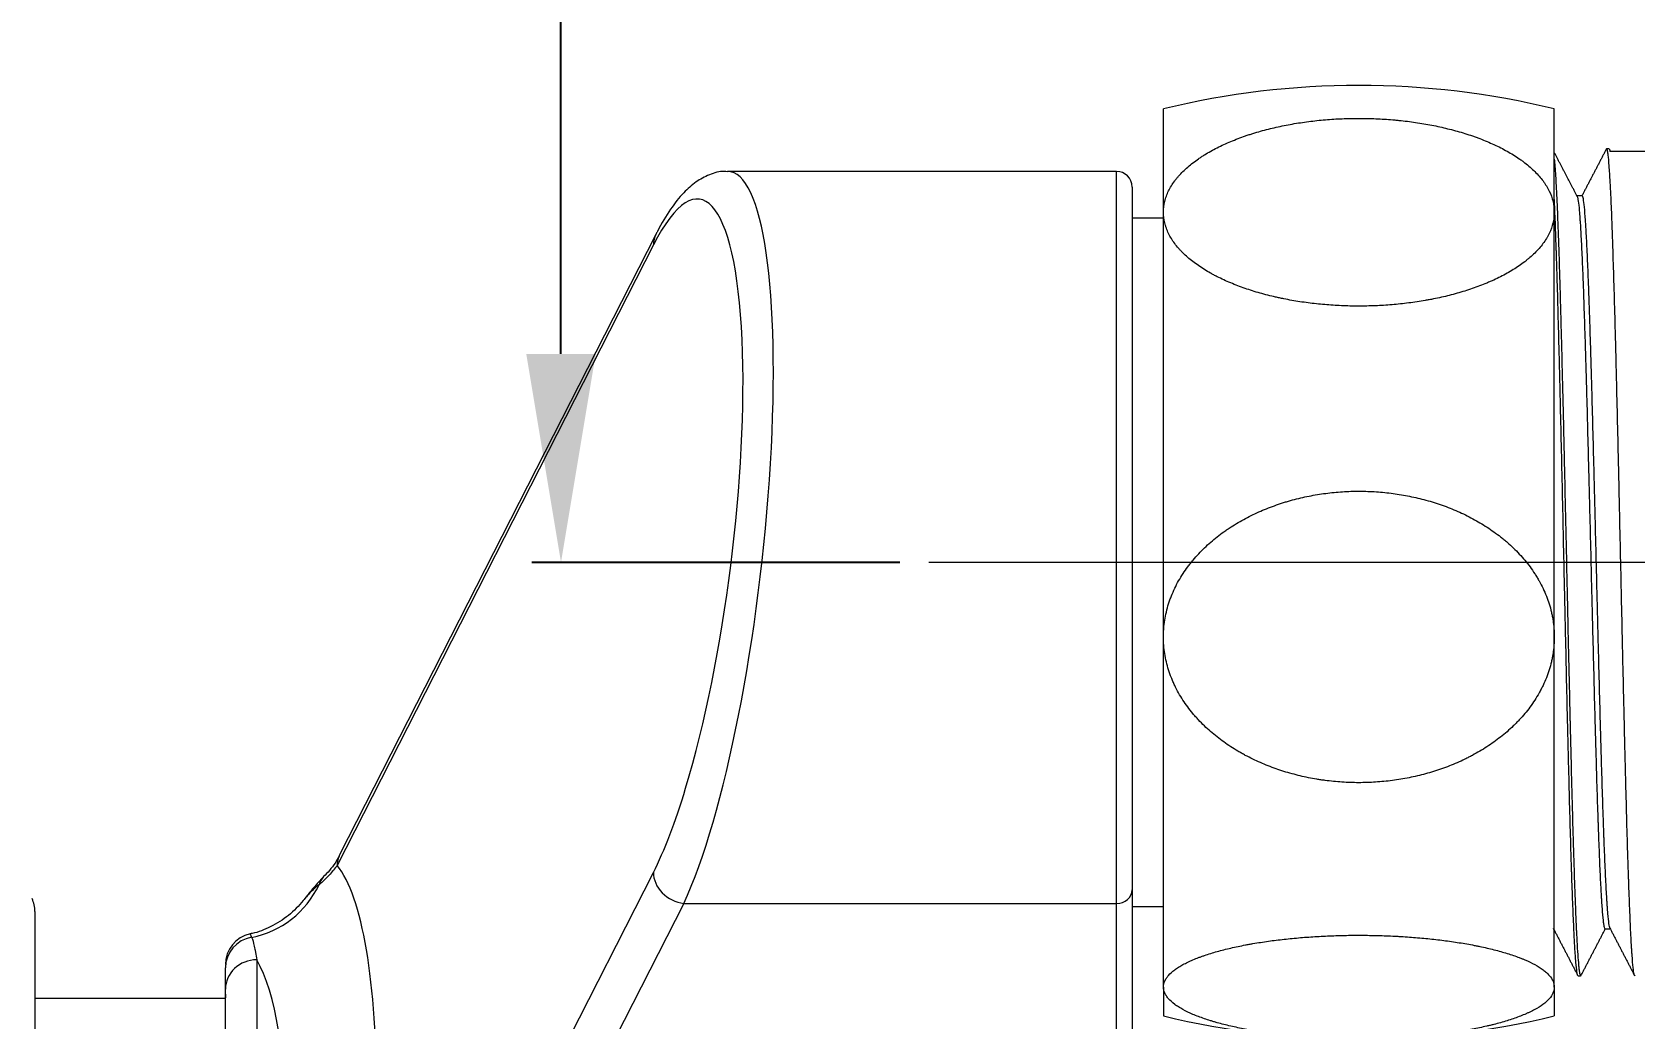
# Model space of a CAD drawing. Extents: x 8886 to 9306, y -19565 to -18971.
# Drawn here: x 9119.89 to 9158.34, y -19240.14 to -19216.48 of the extents above; entities that cross this region are included whole.
import ezdxf

# ---------------------------------------------------------------- set-up
doc = ezdxf.new("R2010")
doc.units = 0
doc.header["$MEASUREMENT"] = 0
doc.linetypes.add('CENTER', pattern=[47.5, 22, -8.5, 8.5, -8.5])
doc.linetypes.add('HIDDEN2', pattern=[4.7625, 3.175, -1.5875])
doc.layers.get('DEFPOINTS').update_dxf_attribs({"linetype": 'CONTINUOUS'})
doc.layers.add('1', color=4, linetype='HIDDEN2', lineweight=13)
doc.layers.add('5', color=2, linetype='CONTINUOUS', lineweight=9)
doc.styles.get("Standard").update_dxf_attribs({"font": ''})
doc.styles.get('Standard').set_extended_font_data('Gulim')
doc.dimstyles.new('STANDARD$0', dxfattribs={"dimtxt": 3.5, "dimasz": 2.5, "dimexe": 0.7, "dimexo": 0.7, "dimgap": 0.5, "dimtad": 3, "dimdec": 4, "dimdsep": 46, "dimtxsty": 'Standard', "dimcen": 0, "dimclrd": 2, "dimclre": 2, "dimclrt": 4, "dimadec": 0, "dimazin": 0, "dimtp": 0.2, "dimtm": 0.1, "dimtfac": 0.5, "dimtdec": 4, "dimtmove": 1, "dimatfit": 3, "dimfxl": 1, "dimtolj": 1, "dimarcsym": 0})

# ---------------------------------------------------------------- blocks, each defined once
blk = doc.blocks.new('*D5')
at = {"layer": '5', "color": 2, "lineweight": -2, "transparency": 16777216}
for p, q in [((9140.704, -19116.696), (9131.878, -19116.696)), ((9132.578, -19224.196), (9132.578, -19121.696)), ((9140.704, -19229.196), (9131.878, -19229.196))]:
    blk.add_line(p, q, dxfattribs=at)
at = {"layer": '5', "color": 2, "transparency": 16777216}
for points in [[(9131.745, -19121.696), (9133.412, -19121.696), (9132.578, -19116.696)], [(9131.745, -19224.196), (9133.412, -19224.196), (9132.578, -19229.196)]]:
    blk.add_solid(points, dxfattribs=at)
at = {"layer": 'DEFPOINTS', "color": 0, "transparency": 16777216}
for p in [(9132.578, -19116.696), (9141.404, -19116.696), (9141.404, -19229.196)]:
    blk.add_point(p, dxfattribs=at)
at = {"layer": '5', "color": 4, "transparency": 16777216, "insert": (9127.967, -19175.631), "char_height": 5, "attachment_point": 5, "rotation": 90, "bg_fill": 3, "box_fill_scale": 1.25, "bg_fill_color": 256, "bg_fill_true_color": 13158600, "bg_fill_transparency": 0}
blk.add_mtext('\\A1;150', dxfattribs=at)
blk = doc.blocks.new('*D12')
at = {"layer": '5', "color": 2, "lineweight": -2, "transparency": 16777216}
for p, q in [((9271.522, -19173.646), (9271.522, -19288.167)), ((9111.708, -19271.015), (9111.708, -19288.167)), ((9116.708, -19287.467), (9266.522, -19287.467))]:
    blk.add_line(p, q, dxfattribs=at)
at = {"layer": '5', "color": 2, "transparency": 16777216}
for points in [[(9116.708, -19286.634), (9116.708, -19288.3), (9111.708, -19287.467)], [(9266.522, -19286.634), (9266.522, -19288.3), (9271.522, -19287.467)]]:
    blk.add_solid(points, dxfattribs=at)
at = {"layer": 'DEFPOINTS', "color": 0, "transparency": 16777216}
for p in [(9271.522, -19172.946), (9111.708, -19270.315), (9271.522, -19287.467)]:
    blk.add_point(p, dxfattribs=at)
at = {"layer": '5', "color": 4, "transparency": 16777216, "insert": (9181.509, -19283.113), "char_height": 5, "attachment_point": 5, "bg_fill": 3, "box_fill_scale": 1.25, "bg_fill_color": 256, "bg_fill_true_color": 13158600, "bg_fill_transparency": 0}
blk.add_mtext('\\A1;213.1', dxfattribs=at)

msp = doc.modelspace()

# ---------------------------------------------------------------- linework, layer by layer
at = {"layer": '1', "color": 7, "linetype": 'Continuous', "lineweight": 18}
for p, q in [((9147.029, -19220.8), (9147.029, -19218.321)), ((9156.404, -19220.8), (9156.404, -19218.321)), ((9157.652, -19219.285), (9157.649, -19219.291)), ((9157.716, -19219.281), (9157.658, -19219.281)), ((9159.044, -19219.345), (9157.741, -19219.345)), ((9145.904, -19219.821), (9136.573, -19219.821)), ((9146.279, -19220.196), (9146.279, -19237.047)), ((9157.073, -19220.406), (9156.947, -19220.406)), ((9147.029, -19230.984), (9147.029, -19220.8)), ((9156.404, -19230.984), (9156.404, -19220.8)), ((9147.029, -19220.946), (9146.279, -19220.946)), ((9134.854, -19221.332), (9127.266, -19236.211)), ((9147.029, -19239.38), (9147.029, -19230.984)), ((9156.404, -19239.38), (9156.404, -19230.984)), ((9146.279, -19237.047), (9146.279, -19255.382)), ((9119.958, -19237.569), (9119.958, -19254.738)), ((9146.279, -19237.446), (9147.029, -19237.446)), ((9157.622, -19237.987), (9157.748, -19237.987)), ((9156.978, -19239.112), (9157.036, -19239.112)), ((9124.529, -19239.656), (9119.958, -19239.656)), ((9124.529, -19249.233), (9124.529, -19239.431)), ((9147.029, -19239.38), (9147.029, -19240.071)), ((9156.404, -19239.38), (9156.404, -19240.071))]:
    msp.add_line(p, q, dxfattribs=at)
at = {"layer": '1', "color": 1, "linetype": 'Continuous', "lineweight": 13}
for p, q in [((9145.904, -19237.374), (9145.904, -19219.821)), ((9134.794, -19221.584), (9127.207, -19236.463)), ((9127.207, -19251.51), (9134.794, -19236.631)), ((9135.522, -19237.374), (9127.934, -19252.253)), ((9135.522, -19237.374), (9145.904, -19237.374)), ((9145.904, -19255.709), (9145.904, -19237.374)), ((9125.279, -19238.726), (9125.279, -19249.381))]:
    msp.add_line(p, q, dxfattribs=at)
at = {"layer": '1', "color": 1, "linetype": 'CENTER', "lineweight": 13}
for p, q in [((9153.404, -19229.196), (9141.404, -19229.196)), ((9167.673, -19229.196), (9146.534, -19229.196))]:
    msp.add_line(p, q, dxfattribs=at)
at = {"layer": '1', "color": 7, "linetype": 'Continuous', "lineweight": 18}
for centre, radius, start, end in [((9151.717, -19237.571), 19.812, 76.3145, 103.6855), ((9145.904, -19220.196), 0.375, 0, 90), ((9119.208, -19237.569), 0.75, 0, 24.444), ((9151.717, -19220.821), 19.812, 256.3145, 283.6855)]:
    msp.add_arc(centre, radius, start, end, dxfattribs=at)
at = {"layer": '1', "color": 1, "linetype": 'Continuous', "lineweight": 13}
for centre, major_axis, ratio, start_param, end_param in [((9134.794, -19229.108), (-1.102, -8.622), 0.214156, 2.251931, 3.679834), ((9135.522, -19229.196), (-1.094, -9.373), 0.197508, 0.533924, 3.164615), ((9135.522, -19221.673), (0.668, -0.341), 0.84641, 3.142394, 3.549058), ((9134.794, -19229.108), (-1.102, -8.622), 0.214156, 0.538241, 0.906347), ((9127.934, -19236.552), (0.668, -0.341), 0.84641, 3.141583, 3.549058), ((9125.263, -19247.798), (-1.486, -11.621), 0.214156, 1.273085, 2.94499), ((9135.522, -19236.72), (-0.668, 0.341), 0.84641, 0.407465, 1.978262), ((9124.794, -19235.993), (1.164, 1.926), 0.973115, 3.863043, 4.812706), ((9127.435, -19237.238), (0.548, -0.512), 0.793242, 3.153288, 3.527448), ((9145.904, -19237.047), (0.375, 0), 0.872321, 4.712389, 6.283185), ((9125.279, -19238.918), (0.75, 0), 0.988047, 1.733266, 3.141593), ((9125.279, -19239.431), (0.75, 0), 0.939206, 1.570796, 3.141593), ((9123.08, -19247.531), (-1.524, -9.366), 0.263219, 1.415021, 2.833909)]:
    msp.add_ellipse(centre, major_axis=major_axis, ratio=ratio, start_param=start_param, end_param=end_param, dxfattribs=at)
at = {"layer": '1', "color": 7, "linetype": 'Continuous', "lineweight": 18}
for centre, major_axis, ratio, start_param, end_param in [((9134.794, -19229.108), (-1.102, -8.622), 0.214156, 0.906348, 2.251931), ((9125.279, -19238.836), (-0.75, 0), 1, 4.926457, 6.283927)]:
    msp.add_ellipse(centre, major_axis=major_axis, ratio=ratio, start_param=start_param, end_param=end_param, dxfattribs=at)
for points, knots in [([(9147.029, -19220.8), (9147.029, -19220.714), (9147.04, -19220.629), (9147.063, -19220.532), (9147.066, -19220.521), (9147.072, -19220.5), (9147.081, -19220.468), (9147.106, -19220.394), (9147.132, -19220.332), (9147.192, -19220.208), (9147.242, -19220.128), (9147.314, -19220.03), (9147.329, -19220.011), (9147.361, -19219.972), (9147.377, -19219.953), (9147.426, -19219.896), (9147.461, -19219.859), (9147.571, -19219.751), (9147.651, -19219.681), (9147.781, -19219.581), (9147.826, -19219.549), (9147.895, -19219.501), (9147.919, -19219.485), (9147.966, -19219.454), (9147.99, -19219.439), (9148.112, -19219.364), (9148.213, -19219.307), (9148.424, -19219.2), (9148.533, -19219.15), (9148.758, -19219.056), (9148.875, -19219.012), (9149.024, -19218.96), (9149.054, -19218.95), (9149.115, -19218.93), (9149.206, -19218.901), (9149.298, -19218.874), (9149.483, -19218.822), (9149.608, -19218.79), (9149.862, -19218.733), (9149.99, -19218.707), (9150.249, -19218.662), (9150.38, -19218.642), (9150.579, -19218.616), (9150.645, -19218.609), (9150.779, -19218.594), (9150.846, -19218.588), (9151.048, -19218.571), (9151.317, -19218.554), (9151.721, -19218.546), (9152.124, -19218.554), (9152.393, -19218.571), (9152.561, -19218.586), (9152.595, -19218.589), (9152.662, -19218.595), (9152.696, -19218.599), (9152.796, -19218.609), (9152.863, -19218.617), (9153.061, -19218.643), (9153.192, -19218.663), (9153.451, -19218.709), (9153.578, -19218.734), (9153.83, -19218.792), (9153.955, -19218.823), (9154.2, -19218.892), (9154.321, -19218.93), (9154.47, -19218.981), (9154.5, -19218.992), (9154.559, -19219.013), (9154.588, -19219.024), (9154.676, -19219.057), (9154.734, -19219.08), (9154.904, -19219.152), (9155.013, -19219.202), (9155.224, -19219.309), (9155.325, -19219.366), (9155.471, -19219.456), (9155.518, -19219.487), (9155.587, -19219.534), (9155.61, -19219.551), (9155.655, -19219.583), (9155.677, -19219.6), (9155.785, -19219.683), (9155.865, -19219.753), (9156.011, -19219.897), (9156.076, -19219.973), (9156.149, -19220.07), (9156.163, -19220.09), (9156.19, -19220.13), (9156.203, -19220.15), (9156.24, -19220.211), (9156.262, -19220.252), (9156.322, -19220.375), (9156.353, -19220.458), (9156.394, -19220.627), (9156.404, -19220.713), (9156.404, -19220.8)], [0, 0, 0, 0, 0.03125, 0.03125, 0.035156, 0.035156, 0.039062, 0.046875, 0.0625, 0.0625, 0.09375, 0.09375, 0.101562, 0.101562, 0.109375, 0.109375, 0.125, 0.125, 0.15625, 0.15625, 0.171875, 0.171875, 0.179687, 0.179687, 0.1875, 0.1875, 0.21875, 0.21875, 0.25, 0.25, 0.28125, 0.28125, 0.289062, 0.289062, 0.296875, 0.3125, 0.3125, 0.34375, 0.34375, 0.375, 0.375, 0.40625, 0.40625, 0.421875, 0.421875, 0.4375, 0.4375, 0.46875, 0.5, 0.53125, 0.5625, 0.5625, 0.570312, 0.570312, 0.578125, 0.578125, 0.59375, 0.59375, 0.625, 0.625, 0.65625, 0.65625, 0.6875, 0.6875, 0.71875, 0.71875, 0.726562, 0.726562, 0.734375, 0.734375, 0.75, 0.75, 0.78125, 0.78125, 0.8125, 0.8125, 0.828125, 0.828125, 0.835937, 0.835937, 0.84375, 0.84375, 0.875, 0.875, 0.90625, 0.90625, 0.914062, 0.914062, 0.921875, 0.921875, 0.9375, 0.9375, 0.96875, 0.96875, 1, 1, 1, 1]), ([(9158.338, -19239.112), (9158.336, -19239.112), (9158.334, -19239.11), (9158.331, -19239.106), (9158.33, -19239.104), (9158.328, -19239.1), (9158.325, -19239.092), (9158.322, -19239.082), (9158.311, -19239.04), (9158.295, -19238.93), (9158.278, -19238.735), (9158.268, -19238.586), (9158.265, -19238.539), (9158.261, -19238.489), (9158.259, -19238.455), (9158.258, -19238.438), (9158.253, -19238.35), (9158.249, -19238.275), (9158.236, -19238.035), (9158.228, -19237.855), (9158.212, -19237.46), (9158.204, -19237.244), (9158.193, -19236.95), (9158.19, -19236.86), (9158.187, -19236.767), (9158.185, -19236.705), (9158.183, -19236.673), (9158.178, -19236.515), (9158.174, -19236.385), (9158.161, -19235.983), (9158.153, -19235.702), (9158.137, -19235.11), (9158.129, -19234.801), (9158.118, -19234.396), (9158.116, -19234.315), (9158.113, -19234.191), (9158.112, -19234.149), (9158.11, -19234.066), (9158.104, -19233.856), (9158.095, -19233.474), (9158.087, -19233.127), (9158.078, -19232.776), (9158.074, -19232.599), (9158.062, -19232.061), (9158.054, -19231.695), (9158.043, -19231.227), (9158.041, -19231.133), (9158.037, -19230.944), (9158.035, -19230.85), (9158.029, -19230.566), (9158.024, -19230.377), (9158.012, -19229.81), (9158.003, -19229.431), (9157.987, -19228.672), (9157.979, -19228.293), (9157.969, -19227.865), (9157.968, -19227.818), (9157.966, -19227.723), (9157.965, -19227.675), (9157.962, -19227.533), (9157.96, -19227.439), (9157.954, -19227.157), (9157.95, -19226.971), (9157.937, -19226.418), (9157.929, -19226.056), (9157.912, -19225.346), (9157.904, -19224.998), (9157.894, -19224.614), (9157.893, -19224.571), (9157.891, -19224.487), (9157.888, -19224.36), (9157.885, -19224.235), (9157.879, -19223.989), (9157.875, -19223.828), (9157.862, -19223.355), (9157.854, -19223.053), (9157.837, -19222.475), (9157.829, -19222.199), (9157.819, -19221.905), (9157.818, -19221.872), (9157.816, -19221.808), (9157.813, -19221.712), (9157.81, -19221.619), (9157.804, -19221.437), (9157.8, -19221.32), (9157.788, -19220.983), (9157.779, -19220.776), (9157.767, -19220.493), (9157.762, -19220.404), (9157.756, -19220.276), (9157.753, -19220.214), (9157.75, -19220.155), (9157.748, -19220.116), (9157.747, -19220.097), (9157.737, -19219.927), (9157.729, -19219.798), (9157.713, -19219.582), (9157.704, -19219.494), (9157.694, -19219.412), (9157.691, -19219.39), (9157.688, -19219.37), (9157.685, -19219.358), (9157.684, -19219.352), (9157.679, -19219.324), (9157.671, -19219.292), (9157.662, -19219.281), (9157.658, -19219.281)], [0, 0, 0, 0, 0.009394, 0.009394, 0.013981, 0.013981, 0.018568, 0.027741, 0.027741, 0.064436, 0.101131, 0.101131, 0.110304, 0.114891, 0.114891, 0.119478, 0.119478, 0.137825, 0.137825, 0.17452, 0.17452, 0.211214, 0.211214, 0.220388, 0.224975, 0.224975, 0.229562, 0.229562, 0.247909, 0.247909, 0.284603, 0.284603, 0.321298, 0.321298, 0.330472, 0.330472, 0.335058, 0.335058, 0.339645, 0.357993, 0.37634, 0.37634, 0.394687, 0.394687, 0.431382, 0.431382, 0.440555, 0.440555, 0.449729, 0.449729, 0.468076, 0.468076, 0.504771, 0.504771, 0.541465, 0.541465, 0.546052, 0.546052, 0.550639, 0.550639, 0.559813, 0.559813, 0.57816, 0.57816, 0.614855, 0.614855, 0.651549, 0.651549, 0.656136, 0.656136, 0.660723, 0.669896, 0.669896, 0.688244, 0.688244, 0.724938, 0.724938, 0.761633, 0.761633, 0.76622, 0.76622, 0.770807, 0.77998, 0.77998, 0.798327, 0.798327, 0.835022, 0.835022, 0.853369, 0.853369, 0.862543, 0.86713, 0.86713, 0.871717, 0.871717, 0.908411, 0.908411, 0.945106, 0.945106, 0.954279, 0.958866, 0.958866, 0.963453, 0.963453, 0.9818, 1, 1, 1, 1]), ([(9157.717, -19219.281), (9157.718, -19219.281), (9157.72, -19219.282), (9157.725, -19219.287), (9157.728, -19219.293), (9157.733, -19219.309), (9157.734, -19219.315), (9157.738, -19219.329), (9157.739, -19219.337), (9157.741, -19219.345)], [0, 0, 0, 0, 0.190941, 0.190941, 0.59547, 0.59547, 0.797735, 0.797735, 1, 1, 1, 1]), ([(9156.404, -19219.53), (9156.406, -19219.549), (9156.408, -19219.569), (9156.411, -19219.609), (9156.413, -19219.629), (9156.416, -19219.659), (9156.417, -19219.67), (9156.418, -19219.692), (9156.422, -19219.746), (9156.427, -19219.806), (9156.437, -19219.959), (9156.443, -19220.073), (9156.456, -19220.327), (9156.463, -19220.466), (9156.473, -19220.694), (9156.476, -19220.773), (9156.483, -19220.938), (9156.486, -19221.023), (9156.496, -19221.289), (9156.503, -19221.476), (9156.516, -19221.87), (9156.523, -19222.077), (9156.536, -19222.511), (9156.542, -19222.737), (9156.552, -19223.092), (9156.556, -19223.212), (9156.56, -19223.366), (9156.56, -19223.397), (9156.562, -19223.459), (9156.563, -19223.491), (9156.565, -19223.585), (9156.567, -19223.648), (9156.575, -19223.965), (9156.582, -19224.225), (9156.595, -19224.757), (9156.602, -19225.028), (9156.615, -19225.584), (9156.622, -19225.868), (9156.63, -19226.23), (9156.632, -19226.303), (9156.635, -19226.45), (9156.637, -19226.523), (9156.642, -19226.745), (9156.645, -19226.892), (9156.655, -19227.337), (9156.668, -19227.932), (9156.682, -19228.534), (9156.695, -19229.139), (9156.701, -19229.443), (9156.709, -19229.787), (9156.71, -19229.825), (9156.711, -19229.901), (9156.714, -19230.015), (9156.72, -19230.281), (9156.725, -19230.506), (9156.734, -19230.956), (9156.748, -19231.548), (9156.761, -19232.128), (9156.771, -19232.559), (9156.774, -19232.701), (9156.778, -19232.879), (9156.779, -19232.914), (9156.781, -19232.985), (9156.782, -19233.02), (9156.784, -19233.126), (9156.786, -19233.196), (9156.794, -19233.543), (9156.801, -19233.814), (9156.814, -19234.34), (9156.82, -19234.595), (9156.834, -19235.092), (9156.84, -19235.333), (9156.849, -19235.624), (9156.85, -19235.682), (9156.854, -19235.797), (9156.855, -19235.854), (9156.86, -19236.023), (9156.864, -19236.132), (9156.874, -19236.453), (9156.887, -19236.859), (9156.9, -19237.221), (9156.913, -19237.562), (9156.92, -19237.721), (9156.927, -19237.888), (9156.928, -19237.906), (9156.93, -19237.942), (9156.932, -19237.996), (9156.938, -19238.117), (9156.943, -19238.214), (9156.953, -19238.396), (9156.96, -19238.505), (9156.973, -19238.696), (9156.979, -19238.779), (9156.989, -19238.883), (9156.993, -19238.914), (9156.998, -19238.957), (9156.999, -19238.97), (9157.003, -19238.994), (9157.004, -19239.006), (9157.013, -19239.059), (9157.019, -19239.087), (9157.033, -19239.115), (9157.039, -19239.115), (9157.046, -19239.103)], [0, 0, 0, 0, 0.008677, 0.008677, 0.016425, 0.016425, 0.020299, 0.020299, 0.024173, 0.039668, 0.039668, 0.070658, 0.070658, 0.101649, 0.101649, 0.117144, 0.117144, 0.132639, 0.132639, 0.16363, 0.16363, 0.19462, 0.19462, 0.225611, 0.225611, 0.241106, 0.241106, 0.24498, 0.24498, 0.248853, 0.248853, 0.256601, 0.256601, 0.287592, 0.287592, 0.318582, 0.318582, 0.349572, 0.349572, 0.35732, 0.35732, 0.365068, 0.365068, 0.380563, 0.380563, 0.411553, 0.442544, 0.442544, 0.473534, 0.473534, 0.477408, 0.477408, 0.481282, 0.48903, 0.504525, 0.504525, 0.535515, 0.566506, 0.566506, 0.582001, 0.582001, 0.585875, 0.585875, 0.589749, 0.589749, 0.597496, 0.597496, 0.628487, 0.628487, 0.659477, 0.659477, 0.690468, 0.690468, 0.698215, 0.698215, 0.705963, 0.705963, 0.721458, 0.721458, 0.752448, 0.783439, 0.783439, 0.814429, 0.814429, 0.818303, 0.818303, 0.822177, 0.829925, 0.84542, 0.84542, 0.87641, 0.87641, 0.907401, 0.907401, 0.922896, 0.922896, 0.930644, 0.930644, 0.938391, 0.938391, 0.969382, 0.969382, 1, 1, 1, 1]), ([(9136.57, -19219.832), (9136.547, -19219.828), (9136.397, -19219.809), (9136.124, -19219.898), (9135.798, -19220.071), (9135.494, -19220.346), (9135.192, -19220.728), (9134.98, -19221.088), (9134.866, -19221.308), (9134.854, -19221.332)], [0, 0, 0, 0, 0.02672, 0.178446, 0.333752, 0.511739, 0.730943, 0.971259, 1, 1, 1, 1]), ([(9156.969, -19239.104), (9156.968, -19239.101), (9156.967, -19239.099), (9156.964, -19239.093), (9156.963, -19239.09), (9156.961, -19239.083), (9156.956, -19239.064), (9156.951, -19239.037), (9156.939, -19238.955), (9156.93, -19238.879), (9156.914, -19238.685), (9156.905, -19238.567), (9156.895, -19238.392), (9156.893, -19238.356), (9156.89, -19238.299), (9156.888, -19238.28), (9156.886, -19238.241), (9156.881, -19238.142), (9156.876, -19238.036), (9156.864, -19237.768), (9156.856, -19237.57), (9156.839, -19237.139), (9156.831, -19236.906), (9156.821, -19236.622), (9156.82, -19236.59), (9156.818, -19236.526), (9156.817, -19236.493), (9156.814, -19236.395), (9156.811, -19236.329), (9156.805, -19236.127), (9156.801, -19235.99), (9156.789, -19235.567), (9156.781, -19235.272), (9156.764, -19234.654), (9156.756, -19234.333), (9156.746, -19233.955), (9156.745, -19233.913), (9156.743, -19233.828), (9156.742, -19233.786), (9156.739, -19233.658), (9156.737, -19233.572), (9156.73, -19233.314), (9156.726, -19233.14), (9156.714, -19232.613), (9156.706, -19232.254), (9156.689, -19231.524), (9156.681, -19231.152), (9156.671, -19230.725), (9156.67, -19230.678), (9156.668, -19230.583), (9156.665, -19230.44), (9156.662, -19230.298), (9156.656, -19230.013), (9156.651, -19229.823), (9156.639, -19229.254), (9156.631, -19228.875), (9156.614, -19228.118), (9156.606, -19227.739), (9156.589, -19226.984), (9156.581, -19226.614), (9156.564, -19225.889), (9156.556, -19225.534), (9156.543, -19225.013), (9156.539, -19224.841), (9156.533, -19224.586), (9156.53, -19224.46), (9156.527, -19224.334), (9156.525, -19224.251), (9156.524, -19224.209), (9156.514, -19223.837), (9156.506, -19223.52), (9156.489, -19222.915), (9156.481, -19222.626), (9156.468, -19222.213), (9156.464, -19222.08), (9156.458, -19221.884), (9156.456, -19221.82), (9156.453, -19221.724), (9156.452, -19221.693), (9156.45, -19221.631), (9156.449, -19221.6), (9156.439, -19221.324), (9156.431, -19221.098), (9156.417, -19220.737), (9156.411, -19220.593), (9156.404, -19220.459)], [0, 0, 0, 0, 0.006273, 0.006273, 0.011795, 0.011795, 0.017317, 0.039406, 0.039406, 0.083583, 0.083583, 0.127761, 0.127761, 0.138805, 0.138805, 0.144327, 0.144327, 0.14985, 0.171938, 0.171938, 0.216116, 0.216116, 0.260293, 0.260293, 0.265815, 0.265815, 0.271337, 0.271337, 0.282382, 0.282382, 0.304471, 0.304471, 0.348648, 0.348648, 0.392825, 0.392825, 0.398348, 0.398348, 0.40387, 0.40387, 0.414914, 0.414914, 0.437003, 0.437003, 0.48118, 0.48118, 0.525358, 0.525358, 0.53088, 0.53088, 0.536402, 0.547446, 0.547446, 0.569535, 0.569535, 0.613713, 0.613713, 0.65789, 0.65789, 0.702067, 0.702067, 0.746245, 0.746245, 0.768334, 0.768334, 0.779378, 0.7849, 0.7849, 0.790422, 0.790422, 0.8346, 0.8346, 0.878777, 0.878777, 0.900866, 0.900866, 0.91191, 0.91191, 0.917432, 0.917432, 0.922955, 0.922955, 0.967132, 0.967132, 1, 1, 1, 1]), ([(9156.952, -19220.417), (9156.955, -19220.422), (9156.957, -19220.428), (9156.961, -19220.443), (9156.963, -19220.451), (9156.967, -19220.466), (9156.968, -19220.471), (9156.97, -19220.481), (9156.971, -19220.487), (9156.98, -19220.541), (9156.989, -19220.609), (9157.001, -19220.739), (9157.005, -19220.787), (9157.012, -19220.866), (9157.014, -19220.894), (9157.018, -19220.952), (9157.02, -19220.982), (9157.031, -19221.137), (9157.039, -19221.279), (9157.056, -19221.597), (9157.064, -19221.773), (9157.076, -19222.063), (9157.081, -19222.163), (9157.086, -19222.295), (9157.087, -19222.322), (9157.089, -19222.375), (9157.092, -19222.457), (9157.096, -19222.54), (9157.106, -19222.82), (9157.114, -19223.058), (9157.131, -19223.56), (9157.139, -19223.824), (9157.15, -19224.17), (9157.153, -19224.275), (9157.156, -19224.382), (9157.158, -19224.454), (9157.159, -19224.49), (9157.164, -19224.672), (9157.169, -19224.818), (9157.181, -19225.265), (9157.19, -19225.571), (9157.206, -19226.196), (9157.215, -19226.517), (9157.225, -19226.927), (9157.227, -19227.009), (9157.231, -19227.175), (9157.233, -19227.259), (9157.24, -19227.51), (9157.244, -19227.677), (9157.256, -19228.18), (9157.265, -19228.516), (9157.282, -19229.192), (9157.29, -19229.53), (9157.3, -19229.955), (9157.302, -19230.04), (9157.306, -19230.168), (9157.307, -19230.211), (9157.309, -19230.296), (9157.31, -19230.338), (9157.315, -19230.549), (9157.319, -19230.717), (9157.332, -19231.216), (9157.34, -19231.544), (9157.357, -19232.188), (9157.365, -19232.504), (9157.375, -19232.854), (9157.376, -19232.893), (9157.378, -19232.971), (9157.379, -19233.009), (9157.382, -19233.125), (9157.384, -19233.201), (9157.39, -19233.427), (9157.394, -19233.575), (9157.407, -19234.011), (9157.415, -19234.29), (9157.432, -19234.826), (9157.44, -19235.083), (9157.45, -19235.358), (9157.451, -19235.389), (9157.453, -19235.449), (9157.456, -19235.539), (9157.459, -19235.627), (9157.466, -19235.799), (9157.47, -19235.91), (9157.482, -19236.23), (9157.49, -19236.428), (9157.507, -19236.791), (9157.516, -19236.957), (9157.525, -19237.125), (9157.526, -19237.144), (9157.528, -19237.18), (9157.532, -19237.233), (9157.535, -19237.284), (9157.541, -19237.382), (9157.545, -19237.442), (9157.557, -19237.609), (9157.566, -19237.701), (9157.578, -19237.812), (9157.582, -19237.844), (9157.589, -19237.885), (9157.592, -19237.904), (9157.595, -19237.92), (9157.597, -19237.93), (9157.598, -19237.935), (9157.607, -19237.971), (9157.614, -19237.987), (9157.622, -19237.987)], [0, 0, 0, 0, 0.010646, 0.010646, 0.020018, 0.020018, 0.024704, 0.024704, 0.02939, 0.02939, 0.066877, 0.066877, 0.08562, 0.08562, 0.094992, 0.094992, 0.104364, 0.104364, 0.141851, 0.141851, 0.179337, 0.179337, 0.198081, 0.198081, 0.202767, 0.202767, 0.207453, 0.216824, 0.216824, 0.254311, 0.254311, 0.291798, 0.291798, 0.30117, 0.305856, 0.305856, 0.310542, 0.310542, 0.329285, 0.329285, 0.366772, 0.366772, 0.404259, 0.404259, 0.41363, 0.41363, 0.423002, 0.423002, 0.441746, 0.441746, 0.479232, 0.479232, 0.516719, 0.516719, 0.526091, 0.526091, 0.530777, 0.530777, 0.535463, 0.535463, 0.554206, 0.554206, 0.591693, 0.591693, 0.62918, 0.62918, 0.633866, 0.633866, 0.638552, 0.638552, 0.647923, 0.647923, 0.666667, 0.666667, 0.704154, 0.704154, 0.741641, 0.741641, 0.746327, 0.746327, 0.751012, 0.760384, 0.760384, 0.779128, 0.779128, 0.816614, 0.816614, 0.854101, 0.854101, 0.858787, 0.858787, 0.863473, 0.872845, 0.872845, 0.891588, 0.891588, 0.929075, 0.929075, 0.947819, 0.947819, 0.95719, 0.961876, 0.961876, 0.966562, 0.966562, 1, 1, 1, 1]), ([(9157.743, -19237.978), (9157.743, -19237.977), (9157.742, -19237.975), (9157.732, -19237.954), (9157.724, -19237.915), (9157.707, -19237.796), (9157.699, -19237.716), (9157.686, -19237.567), (9157.681, -19237.513), (9157.675, -19237.423), (9157.673, -19237.392), (9157.67, -19237.344), (9157.668, -19237.327), (9157.666, -19237.293), (9157.665, -19237.276), (9157.656, -19237.12), (9157.647, -19236.964), (9157.63, -19236.616), (9157.622, -19236.426), (9157.609, -19236.113), (9157.604, -19235.977), (9157.598, -19235.835), (9157.596, -19235.777), (9157.595, -19235.748), (9157.592, -19235.66), (9157.589, -19235.601), (9157.579, -19235.3), (9157.57, -19235.047), (9157.554, -19234.515), (9157.545, -19234.236), (9157.532, -19233.798), (9157.528, -19233.649), (9157.519, -19233.344), (9157.515, -19233.189), (9157.502, -19232.721), (9157.493, -19232.402), (9157.477, -19231.751), (9157.468, -19231.419), (9157.458, -19230.994), (9157.455, -19230.909), (9157.452, -19230.78), (9157.451, -19230.737), (9157.449, -19230.651), (9157.448, -19230.608), (9157.443, -19230.393), (9157.438, -19230.221), (9157.425, -19229.704), (9157.417, -19229.359), (9157.4, -19228.67), (9157.391, -19228.325), (9157.382, -19227.937), (9157.381, -19227.894), (9157.379, -19227.808), (9157.378, -19227.764), (9157.374, -19227.635), (9157.372, -19227.55), (9157.366, -19227.294), (9157.361, -19227.125), (9157.349, -19226.624), (9157.34, -19226.296), (9157.323, -19225.654), (9157.315, -19225.339), (9157.305, -19224.993), (9157.304, -19224.955), (9157.302, -19224.879), (9157.299, -19224.765), (9157.295, -19224.653), (9157.289, -19224.432), (9157.285, -19224.287), (9157.272, -19223.863), (9157.263, -19223.593), (9157.25, -19223.207), (9157.246, -19223.082), (9157.24, -19222.898), (9157.237, -19222.808), (9157.233, -19222.719), (9157.231, -19222.66), (9157.23, -19222.631), (9157.221, -19222.371), (9157.212, -19222.158), (9157.195, -19221.766), (9157.187, -19221.587), (9157.174, -19221.345), (9157.169, -19221.268), (9157.163, -19221.16), (9157.161, -19221.125), (9157.158, -19221.075), (9157.156, -19221.058), (9157.154, -19221.025), (9157.153, -19221.009), (9157.144, -19220.869), (9157.135, -19220.764), (9157.118, -19220.593), (9157.11, -19220.528), (9157.097, -19220.46), (9157.093, -19220.442), (9157.086, -19220.423), (9157.084, -19220.418), (9157.08, -19220.41), (9157.078, -19220.408), (9157.074, -19220.406), (9157.073, -19220.406), (9157.072, -19220.406)], [0, 0, 0, 0, 0.003511, 0.003511, 0.041673, 0.041673, 0.079835, 0.079835, 0.098916, 0.098916, 0.108456, 0.108456, 0.113227, 0.113227, 0.117997, 0.117997, 0.156159, 0.156159, 0.194321, 0.194321, 0.213402, 0.218172, 0.218172, 0.222943, 0.222943, 0.232483, 0.232483, 0.270645, 0.270645, 0.308807, 0.308807, 0.327889, 0.327889, 0.34697, 0.34697, 0.385132, 0.385132, 0.423294, 0.423294, 0.432834, 0.432834, 0.437605, 0.437605, 0.442375, 0.442375, 0.461456, 0.461456, 0.499618, 0.499618, 0.53778, 0.53778, 0.54255, 0.54255, 0.547321, 0.547321, 0.556861, 0.556861, 0.575942, 0.575942, 0.614104, 0.614104, 0.652266, 0.652266, 0.657037, 0.657037, 0.661807, 0.671347, 0.671347, 0.690428, 0.690428, 0.728591, 0.728591, 0.747672, 0.747672, 0.757212, 0.761982, 0.761982, 0.766753, 0.766753, 0.804915, 0.804915, 0.843077, 0.843077, 0.862158, 0.862158, 0.871698, 0.871698, 0.876469, 0.876469, 0.881239, 0.881239, 0.919401, 0.919401, 0.957563, 0.957563, 0.976644, 0.976644, 0.986185, 0.986185, 0.995725, 0.995725, 1, 1, 1, 1]), ([(9156.404, -19220.8), (9156.404, -19220.822), (9156.404, -19220.844), (9156.401, -19220.887), (9156.395, -19220.952), (9156.383, -19221.016), (9156.352, -19221.143), (9156.322, -19221.227), (9156.271, -19221.33), (9156.261, -19221.351), (9156.238, -19221.392), (9156.226, -19221.413), (9156.189, -19221.473), (9156.162, -19221.513), (9156.075, -19221.63), (9156.009, -19221.705), (9155.898, -19221.814), (9155.86, -19221.85), (9155.799, -19221.902), (9155.778, -19221.92), (9155.736, -19221.954), (9155.715, -19221.971), (9155.607, -19222.054), (9155.515, -19222.117), (9155.322, -19222.237), (9155.22, -19222.293), (9155.061, -19222.374), (9155.007, -19222.4), (9154.924, -19222.438), (9154.897, -19222.45), (9154.84, -19222.475), (9154.812, -19222.487), (9154.67, -19222.546), (9154.554, -19222.59), (9154.316, -19222.672), (9154.195, -19222.709), (9153.949, -19222.779), (9153.824, -19222.81), (9153.633, -19222.853), (9153.536, -19222.874), (9153.439, -19222.893), (9153.374, -19222.905), (9153.341, -19222.911), (9153.177, -19222.94), (9153.045, -19222.959), (9152.78, -19222.993), (9152.513, -19223.021), (9152.244, -19223.038), (9152.042, -19223.046), (9151.94, -19223.049), (9151.822, -19223.051), (9151.771, -19223.051), (9151.737, -19223.052), (9151.719, -19223.052), (9151.567, -19223.051), (9151.297, -19223.045), (9150.896, -19223.019), (9150.631, -19222.991), (9150.368, -19222.956), (9150.237, -19222.936), (9150.042, -19222.902), (9149.978, -19222.89), (9149.881, -19222.87), (9149.848, -19222.863), (9149.784, -19222.849), (9149.624, -19222.814), (9149.468, -19222.774), (9149.223, -19222.705), (9149.103, -19222.667), (9148.869, -19222.586), (9148.754, -19222.542), (9148.53, -19222.449), (9148.421, -19222.399), (9148.289, -19222.332), (9148.263, -19222.318), (9148.211, -19222.29), (9148.185, -19222.276), (9148.108, -19222.233), (9148.059, -19222.204), (9147.913, -19222.113), (9147.822, -19222.05), (9147.65, -19221.918), (9147.57, -19221.849), (9147.478, -19221.758), (9147.46, -19221.739), (9147.425, -19221.702), (9147.408, -19221.683), (9147.359, -19221.626), (9147.328, -19221.588), (9147.241, -19221.471), (9147.192, -19221.391), (9147.132, -19221.268), (9147.114, -19221.227), (9147.095, -19221.174), (9147.091, -19221.163), (9147.084, -19221.142), (9147.081, -19221.131), (9147.071, -19221.099), (9147.065, -19221.078), (9147.04, -19220.971), (9147.029, -19220.886), (9147.029, -19220.8)], [0, 0, 0, 0, 0.007813, 0.007813, 0.015625, 0.03125, 0.03125, 0.0625, 0.0625, 0.070313, 0.070313, 0.078125, 0.078125, 0.09375, 0.09375, 0.125, 0.125, 0.140625, 0.140625, 0.148438, 0.148438, 0.15625, 0.15625, 0.1875, 0.1875, 0.21875, 0.21875, 0.234375, 0.234375, 0.242188, 0.242188, 0.25, 0.25, 0.28125, 0.28125, 0.3125, 0.3125, 0.34375, 0.34375, 0.359375, 0.367188, 0.367188, 0.375, 0.375, 0.40625, 0.40625, 0.4375, 0.46875, 0.46875, 0.484375, 0.492188, 0.496094, 0.496094, 0.5, 0.5, 0.53125, 0.5625, 0.59375, 0.59375, 0.625, 0.625, 0.640625, 0.640625, 0.648438, 0.648438, 0.65625, 0.6875, 0.6875, 0.71875, 0.71875, 0.75, 0.75, 0.78125, 0.78125, 0.789063, 0.789063, 0.796875, 0.796875, 0.8125, 0.8125, 0.84375, 0.84375, 0.875, 0.875, 0.882813, 0.882813, 0.890625, 0.890625, 0.90625, 0.90625, 0.9375, 0.9375, 0.953125, 0.953125, 0.957031, 0.957031, 0.960937, 0.960937, 0.96875, 0.96875, 1, 1, 1, 1]), ([(9147.029, -19230.984), (9147.029, -19230.95), (9147.03, -19230.916), (9147.033, -19230.849), (9147.039, -19230.748), (9147.05, -19230.649), (9147.081, -19230.451), (9147.112, -19230.321), (9147.162, -19230.161), (9147.173, -19230.129), (9147.196, -19230.065), (9147.208, -19230.033), (9147.245, -19229.939), (9147.272, -19229.877), (9147.359, -19229.696), (9147.425, -19229.579), (9147.535, -19229.41), (9147.574, -19229.354), (9147.635, -19229.273), (9147.655, -19229.246), (9147.697, -19229.193), (9147.719, -19229.167), (9147.827, -19229.038), (9147.919, -19228.94), (9148.112, -19228.754), (9148.213, -19228.666), (9148.372, -19228.541), (9148.426, -19228.501), (9148.509, -19228.442), (9148.537, -19228.422), (9148.593, -19228.384), (9148.622, -19228.365), (9148.764, -19228.273), (9148.88, -19228.205), (9149.117, -19228.079), (9149.238, -19228.02), (9149.484, -19227.913), (9149.61, -19227.864), (9149.801, -19227.797), (9149.897, -19227.765), (9149.995, -19227.736), (9150.06, -19227.717), (9150.093, -19227.708), (9150.257, -19227.663), (9150.389, -19227.632), (9150.654, -19227.58), (9150.92, -19227.536), (9151.189, -19227.51), (9151.392, -19227.497), (9151.493, -19227.493), (9151.612, -19227.49), (9151.663, -19227.489), (9151.697, -19227.489), (9151.714, -19227.489), (9151.867, -19227.489), (9152.137, -19227.499), (9152.538, -19227.539), (9152.802, -19227.584), (9153.065, -19227.637), (9153.196, -19227.668), (9153.391, -19227.722), (9153.456, -19227.741), (9153.553, -19227.771), (9153.585, -19227.781), (9153.65, -19227.803), (9153.81, -19227.858), (9153.966, -19227.92), (9154.211, -19228.027), (9154.331, -19228.086), (9154.565, -19228.212), (9154.68, -19228.279), (9154.903, -19228.425), (9155.012, -19228.502), (9155.144, -19228.607), (9155.171, -19228.628), (9155.223, -19228.671), (9155.249, -19228.693), (9155.325, -19228.76), (9155.375, -19228.805), (9155.521, -19228.945), (9155.612, -19229.043), (9155.784, -19229.249), (9155.863, -19229.356), (9155.955, -19229.497), (9155.973, -19229.526), (9156.008, -19229.584), (9156.025, -19229.613), (9156.075, -19229.701), (9156.106, -19229.761), (9156.192, -19229.942), (9156.242, -19230.066), (9156.302, -19230.257), (9156.319, -19230.322), (9156.339, -19230.404), (9156.342, -19230.42), (9156.349, -19230.453), (9156.353, -19230.47), (9156.363, -19230.519), (9156.368, -19230.552), (9156.394, -19230.718), (9156.404, -19230.851), (9156.404, -19230.984)], [0, 0, 0, 0, 0.007812, 0.007812, 0.015625, 0.03125, 0.03125, 0.0625, 0.0625, 0.070312, 0.070312, 0.078125, 0.078125, 0.09375, 0.09375, 0.125, 0.125, 0.140625, 0.140625, 0.148437, 0.148437, 0.15625, 0.15625, 0.1875, 0.1875, 0.21875, 0.21875, 0.234375, 0.234375, 0.242187, 0.242187, 0.25, 0.25, 0.28125, 0.28125, 0.3125, 0.3125, 0.34375, 0.34375, 0.359375, 0.367188, 0.367188, 0.375, 0.375, 0.40625, 0.40625, 0.4375, 0.46875, 0.46875, 0.484375, 0.492188, 0.496094, 0.496094, 0.5, 0.5, 0.53125, 0.5625, 0.59375, 0.59375, 0.625, 0.625, 0.640625, 0.640625, 0.648438, 0.648438, 0.65625, 0.6875, 0.6875, 0.71875, 0.71875, 0.75, 0.75, 0.78125, 0.78125, 0.789063, 0.789063, 0.796875, 0.796875, 0.8125, 0.8125, 0.84375, 0.84375, 0.875, 0.875, 0.882813, 0.882813, 0.890625, 0.890625, 0.90625, 0.90625, 0.9375, 0.9375, 0.953125, 0.953125, 0.957031, 0.957031, 0.960938, 0.960938, 0.96875, 0.96875, 1, 1, 1, 1]), ([(9156.404, -19230.984), (9156.404, -19231.117), (9156.394, -19231.25), (9156.371, -19231.4), (9156.368, -19231.416), (9156.362, -19231.45), (9156.353, -19231.499), (9156.328, -19231.614), (9156.301, -19231.711), (9156.241, -19231.902), (9156.192, -19232.026), (9156.119, -19232.178), (9156.104, -19232.208), (9156.073, -19232.268), (9156.057, -19232.298), (9156.007, -19232.386), (9155.972, -19232.444), (9155.862, -19232.613), (9155.782, -19232.72), (9155.653, -19232.875), (9155.608, -19232.926), (9155.539, -19233), (9155.515, -19233.024), (9155.468, -19233.073), (9155.444, -19233.096), (9155.322, -19233.213), (9155.22, -19233.301), (9155.01, -19233.467), (9154.901, -19233.545), (9154.675, -19233.691), (9154.559, -19233.759), (9154.41, -19233.839), (9154.379, -19233.855), (9154.319, -19233.886), (9154.228, -19233.931), (9154.136, -19233.973), (9153.95, -19234.054), (9153.825, -19234.103), (9153.572, -19234.192), (9153.444, -19234.232), (9153.185, -19234.302), (9153.054, -19234.333), (9152.855, -19234.373), (9152.788, -19234.385), (9152.655, -19234.407), (9152.587, -19234.417), (9152.385, -19234.444), (9152.251, -19234.457), (9151.982, -19234.474), (9151.713, -19234.483), (9151.444, -19234.474), (9151.175, -19234.456), (9151.041, -19234.443), (9150.872, -19234.421), (9150.839, -19234.416), (9150.772, -19234.406), (9150.738, -19234.4), (9150.638, -19234.384), (9150.571, -19234.372), (9150.372, -19234.332), (9150.242, -19234.3), (9149.983, -19234.23), (9149.855, -19234.19), (9149.603, -19234.101), (9149.479, -19234.052), (9149.233, -19233.945), (9149.112, -19233.886), (9148.963, -19233.807), (9148.934, -19233.79), (9148.875, -19233.757), (9148.845, -19233.74), (9148.757, -19233.688), (9148.7, -19233.653), (9148.53, -19233.542), (9148.421, -19233.464), (9148.21, -19233.298), (9148.109, -19233.21), (9147.963, -19233.07), (9147.916, -19233.022), (9147.847, -19232.948), (9147.824, -19232.923), (9147.779, -19232.872), (9147.757, -19232.847), (9147.649, -19232.717), (9147.569, -19232.609), (9147.423, -19232.385), (9147.357, -19232.268), (9147.285, -19232.116), (9147.271, -19232.086), (9147.244, -19232.024), (9147.231, -19231.992), (9147.194, -19231.898), (9147.171, -19231.835), (9147.111, -19231.644), (9147.081, -19231.515), (9147.04, -19231.252), (9147.029, -19231.119), (9147.029, -19230.984)], [0, 0, 0, 0, 0.03125, 0.03125, 0.035156, 0.035156, 0.039062, 0.046875, 0.0625, 0.0625, 0.09375, 0.09375, 0.101562, 0.101562, 0.109375, 0.109375, 0.125, 0.125, 0.15625, 0.15625, 0.171875, 0.171875, 0.179687, 0.179687, 0.1875, 0.1875, 0.21875, 0.21875, 0.25, 0.25, 0.28125, 0.28125, 0.289062, 0.289062, 0.296875, 0.3125, 0.3125, 0.34375, 0.34375, 0.375, 0.375, 0.40625, 0.40625, 0.421875, 0.421875, 0.4375, 0.4375, 0.46875, 0.46875, 0.5, 0.53125, 0.53125, 0.5625, 0.5625, 0.570313, 0.570313, 0.578125, 0.578125, 0.59375, 0.59375, 0.625, 0.625, 0.65625, 0.65625, 0.6875, 0.6875, 0.71875, 0.71875, 0.726563, 0.726563, 0.734375, 0.734375, 0.75, 0.75, 0.78125, 0.78125, 0.8125, 0.8125, 0.828125, 0.828125, 0.835938, 0.835938, 0.84375, 0.84375, 0.875, 0.875, 0.90625, 0.90625, 0.914063, 0.914063, 0.921875, 0.921875, 0.9375, 0.9375, 0.96875, 0.96875, 1, 1, 1, 1]), ([(9127.263, -19236.217), (9127.26, -19236.224), (9127.211, -19236.336), (9127.097, -19236.51), (9126.934, -19236.681), (9126.883, -19236.731)], [0, 0, 0, 0, 0.045862, 0.72849, 1, 1, 1, 1]), ([(9126.396, -19237.301), (9126.29, -19237.435), (9126.053, -19237.679), (9125.628, -19237.939), (9125.305, -19238.073), (9125.136, -19238.098), (9125.12, -19238.1)], [0, 0, 0, 0, 0.327336, 0.664879, 0.968487, 1, 1, 1, 1]), ([(9147.029, -19239.38), (9147.029, -19239.333), (9147.04, -19239.285), (9147.063, -19239.232), (9147.066, -19239.226), (9147.072, -19239.214), (9147.081, -19239.197), (9147.106, -19239.156), (9147.132, -19239.121), (9147.192, -19239.053), (9147.242, -19239.009), (9147.314, -19238.955), (9147.329, -19238.944), (9147.361, -19238.923), (9147.377, -19238.912), (9147.426, -19238.881), (9147.461, -19238.861), (9147.571, -19238.801), (9147.651, -19238.762), (9147.781, -19238.707), (9147.826, -19238.689), (9147.895, -19238.663), (9147.919, -19238.654), (9147.966, -19238.637), (9147.99, -19238.629), (9148.112, -19238.587), (9148.213, -19238.556), (9148.424, -19238.497), (9148.533, -19238.469), (9148.758, -19238.417), (9148.875, -19238.393), (9149.024, -19238.364), (9149.054, -19238.359), (9149.115, -19238.348), (9149.206, -19238.332), (9149.298, -19238.317), (9149.483, -19238.288), (9149.608, -19238.27), (9149.862, -19238.239), (9149.99, -19238.225), (9150.249, -19238.2), (9150.38, -19238.189), (9150.579, -19238.174), (9150.645, -19238.17), (9150.779, -19238.162), (9150.846, -19238.159), (9151.048, -19238.149), (9151.183, -19238.145), (9151.452, -19238.138), (9151.721, -19238.135), (9151.99, -19238.139), (9152.259, -19238.145), (9152.393, -19238.15), (9152.561, -19238.157), (9152.595, -19238.159), (9152.662, -19238.163), (9152.696, -19238.165), (9152.796, -19238.171), (9152.863, -19238.175), (9153.061, -19238.189), (9153.192, -19238.2), (9153.451, -19238.225), (9153.578, -19238.24), (9153.83, -19238.271), (9153.955, -19238.288), (9154.2, -19238.327), (9154.321, -19238.347), (9154.47, -19238.376), (9154.5, -19238.382), (9154.559, -19238.393), (9154.588, -19238.399), (9154.676, -19238.418), (9154.734, -19238.431), (9154.904, -19238.47), (9155.013, -19238.498), (9155.224, -19238.557), (9155.325, -19238.588), (9155.471, -19238.638), (9155.518, -19238.655), (9155.587, -19238.681), (9155.61, -19238.69), (9155.655, -19238.708), (9155.677, -19238.717), (9155.785, -19238.763), (9155.865, -19238.802), (9156.011, -19238.882), (9156.076, -19238.923), (9156.149, -19238.977), (9156.163, -19238.988), (9156.19, -19239.01), (9156.203, -19239.021), (9156.24, -19239.055), (9156.262, -19239.077), (9156.322, -19239.145), (9156.353, -19239.191), (9156.394, -19239.285), (9156.404, -19239.332), (9156.404, -19239.38)], [0, 0, 0, 0, 0.03125, 0.03125, 0.035156, 0.035156, 0.039063, 0.046875, 0.0625, 0.0625, 0.09375, 0.09375, 0.101563, 0.101563, 0.109375, 0.109375, 0.125, 0.125, 0.15625, 0.15625, 0.171875, 0.171875, 0.179688, 0.179688, 0.1875, 0.1875, 0.21875, 0.21875, 0.25, 0.25, 0.28125, 0.28125, 0.289063, 0.289063, 0.296875, 0.3125, 0.3125, 0.34375, 0.34375, 0.375, 0.375, 0.40625, 0.40625, 0.421875, 0.421875, 0.4375, 0.4375, 0.46875, 0.46875, 0.5, 0.53125, 0.53125, 0.5625, 0.5625, 0.570313, 0.570313, 0.578125, 0.578125, 0.59375, 0.59375, 0.625, 0.625, 0.65625, 0.65625, 0.6875, 0.6875, 0.71875, 0.71875, 0.726563, 0.726563, 0.734375, 0.734375, 0.75, 0.75, 0.78125, 0.78125, 0.8125, 0.8125, 0.828125, 0.828125, 0.835938, 0.835938, 0.84375, 0.84375, 0.875, 0.875, 0.90625, 0.90625, 0.914063, 0.914063, 0.921875, 0.921875, 0.9375, 0.9375, 0.96875, 0.96875, 1, 1, 1, 1]), ([(9124.529, -19239.431), (9124.529, -19239.312), (9124.529, -19239.21), (9124.529, -19239.04), (9124.529, -19238.971), (9124.529, -19238.918)], [0, 0, 0, 0, 0.5, 0.5, 1, 1, 1, 1]), ([(9156.404, -19239.38), (9156.404, -19239.392), (9156.404, -19239.404), (9156.401, -19239.428), (9156.395, -19239.464), (9156.383, -19239.499), (9156.352, -19239.569), (9156.322, -19239.616), (9156.271, -19239.673), (9156.261, -19239.684), (9156.238, -19239.707), (9156.226, -19239.718), (9156.189, -19239.752), (9156.162, -19239.774), (9156.075, -19239.838), (9156.009, -19239.88), (9155.898, -19239.94), (9155.86, -19239.96), (9155.799, -19239.989), (9155.778, -19239.998), (9155.736, -19240.017), (9155.715, -19240.026), (9155.607, -19240.072), (9155.515, -19240.107), (9155.322, -19240.173), (9155.22, -19240.204), (9155.061, -19240.249), (9155.007, -19240.263), (9154.924, -19240.284), (9154.897, -19240.291), (9154.84, -19240.305), (9154.812, -19240.311), (9154.67, -19240.344), (9154.554, -19240.368), (9154.316, -19240.413), (9154.195, -19240.434), (9153.949, -19240.472), (9153.824, -19240.49), (9153.633, -19240.514), (9153.536, -19240.525), (9153.439, -19240.535), (9153.374, -19240.542), (9153.341, -19240.545), (9153.177, -19240.561), (9153.045, -19240.572), (9152.78, -19240.591), (9152.513, -19240.606), (9152.244, -19240.616), (9152.042, -19240.62), (9151.94, -19240.622), (9151.822, -19240.623), (9151.771, -19240.623), (9151.737, -19240.623), (9151.719, -19240.623), (9151.567, -19240.623), (9151.297, -19240.62), (9150.896, -19240.605), (9150.631, -19240.589), (9150.368, -19240.571), (9150.237, -19240.559), (9150.042, -19240.54), (9149.978, -19240.534), (9149.881, -19240.523), (9149.848, -19240.519), (9149.784, -19240.511), (9149.624, -19240.492), (9149.468, -19240.47), (9149.223, -19240.432), (9149.103, -19240.411), (9148.869, -19240.366), (9148.754, -19240.342), (9148.53, -19240.29), (9148.421, -19240.263), (9148.289, -19240.226), (9148.263, -19240.218), (9148.211, -19240.203), (9148.185, -19240.195), (9148.108, -19240.171), (9148.059, -19240.155), (9147.913, -19240.105), (9147.822, -19240.07), (9147.65, -19239.997), (9147.57, -19239.959), (9147.478, -19239.909), (9147.46, -19239.899), (9147.425, -19239.878), (9147.408, -19239.868), (9147.359, -19239.836), (9147.328, -19239.815), (9147.241, -19239.751), (9147.192, -19239.706), (9147.132, -19239.638), (9147.114, -19239.615), (9147.095, -19239.586), (9147.091, -19239.58), (9147.084, -19239.569), (9147.081, -19239.563), (9147.071, -19239.545), (9147.065, -19239.533), (9147.04, -19239.474), (9147.029, -19239.427), (9147.029, -19239.38)], [0, 0, 0, 0, 0.007813, 0.007813, 0.015625, 0.03125, 0.03125, 0.0625, 0.0625, 0.070313, 0.070313, 0.078125, 0.078125, 0.09375, 0.09375, 0.125, 0.125, 0.140625, 0.140625, 0.148438, 0.148438, 0.15625, 0.15625, 0.1875, 0.1875, 0.21875, 0.21875, 0.234375, 0.234375, 0.242188, 0.242188, 0.25, 0.25, 0.28125, 0.28125, 0.3125, 0.3125, 0.34375, 0.34375, 0.359375, 0.367188, 0.367188, 0.375, 0.375, 0.40625, 0.40625, 0.4375, 0.46875, 0.46875, 0.484375, 0.492188, 0.496094, 0.496094, 0.5, 0.5, 0.53125, 0.5625, 0.59375, 0.59375, 0.625, 0.625, 0.640625, 0.640625, 0.648438, 0.648438, 0.65625, 0.6875, 0.6875, 0.71875, 0.71875, 0.75, 0.75, 0.78125, 0.78125, 0.789063, 0.789063, 0.796875, 0.796875, 0.8125, 0.8125, 0.84375, 0.84375, 0.875, 0.875, 0.882813, 0.882813, 0.890625, 0.890625, 0.90625, 0.90625, 0.9375, 0.9375, 0.953125, 0.953125, 0.957031, 0.957031, 0.960938, 0.960938, 0.96875, 0.96875, 1, 1, 1, 1])]:
    msp.add_open_spline(points, degree=3, knots=knots, dxfattribs=at)
for points, degree in [([(9156.956, -19220.424), (9156.68, -19219.895), (9156.404, -19219.365)], 2), ([(9157.653, -19219.283), (9157.36, -19219.845), (9157.067, -19220.406)], 2), ([(9126.892, -19236.725), (9126.61, -19237.019), (9126.389, -19237.315)], 2), ([(9156.379, -19237.971), (9156.676, -19238.541), (9156.973, -19239.111)], 2), ([(9157.042, -19239.11), (9157.334, -19238.548), (9157.627, -19237.987)], 2), ([(9157.74, -19237.971), (9158.037, -19238.542), (9158.334, -19239.112)], 2), ([(9124.529, -19239.553), (9124.529, -19239.58), (9124.529, -19239.608), (9124.529, -19239.636)], 3)]:
    msp.add_open_spline(points, degree=degree, dxfattribs=at)
at = {"layer": '1', "color": 1, "linetype": 'Continuous', "lineweight": 13}
for points, knots in [([(9127.207, -19236.463), (9127.152, -19236.543), (9127.087, -19236.621), (9126.942, -19236.775), (9126.862, -19236.851), (9126.775, -19236.926)], [0, 0, 0, 0, 0.5, 0.5, 1, 1, 1, 1]), ([(9126.775, -19236.926), (9126.729, -19236.96), (9126.686, -19236.996), (9126.603, -19237.071), (9126.564, -19237.11), (9126.489, -19237.191), (9126.453, -19237.233), (9126.411, -19237.285), (9126.403, -19237.294), (9126.396, -19237.303)], [0, 0, 0, 0, 0.310994, 0.310994, 0.621987, 0.621987, 0.932981, 0.932981, 1, 1, 1, 1]), ([(9125.118, -19238.104), (9125.118, -19238.104), (9125.119, -19238.104), (9125.12, -19238.105), (9125.121, -19238.107), (9125.124, -19238.111), (9125.125, -19238.114), (9125.133, -19238.13), (9125.144, -19238.154), (9125.158, -19238.186)], [0, 0, 0, 0, 0.103358, 0.103358, 0.252798, 0.252798, 0.402239, 0.402239, 1, 1, 1, 1]), ([(9125.158, -19238.186), (9125.18, -19238.24), (9125.201, -19238.311), (9125.227, -19238.423), (9125.232, -19238.447), (9125.242, -19238.497), (9125.246, -19238.523), (9125.261, -19238.604), (9125.27, -19238.663), (9125.279, -19238.726)], [0, 0, 0, 0, 0.5, 0.5, 0.625, 0.625, 0.75, 0.75, 1, 1, 1, 1])]:
    msp.add_open_spline(points, degree=3, knots=knots, dxfattribs=at)

# ---------------------------------------------------------------- next in the draw order: dimensions: what is measured, and where the dimension line sits
at = {"layer": '5'}
dim = msp.add_linear_dim(base=(9132.578, -19116.696), p1=(9141.404, -19229.196), p2=(9141.404, -19116.696), angle=90, dimstyle='STANDARD$0', override={"dimtxt": 5, "dimasz": 5, "dimdec": 1, "dimlfac": 1.333333, "dimzin": 9, "dimtdec": 1, "dimfxl": 1.25, "dimtfill": 1}, dxfattribs=at)
dim.commit()
dim.dimension.update_dxf_attribs({"geometry": '*D5', "text_midpoint": (9131.037, -19175.631), "dimtype": 160})

# ---------------------------------------------------------------- next in the draw order: dimensions: what is measured, and where the dimension line sits
dim = msp.add_linear_dim(base=(9271.522, -19287.467), p1=(9111.708, -19270.315), p2=(9271.522, -19172.946), dimstyle='STANDARD$0', override={"dimtxt": 5, "dimasz": 5, "dimdec": 1, "dimlfac": 1.333333, "dimzin": 9, "dimtdec": 1, "dimfxl": 1.25, "dimtfill": 1}, dxfattribs=at)
dim.commit()
dim.dimension.update_dxf_attribs({"geometry": '*D12', "text_midpoint": (9181.509, -19286.183), "dimtype": 160})

doc.saveas('drawing.dxf')
